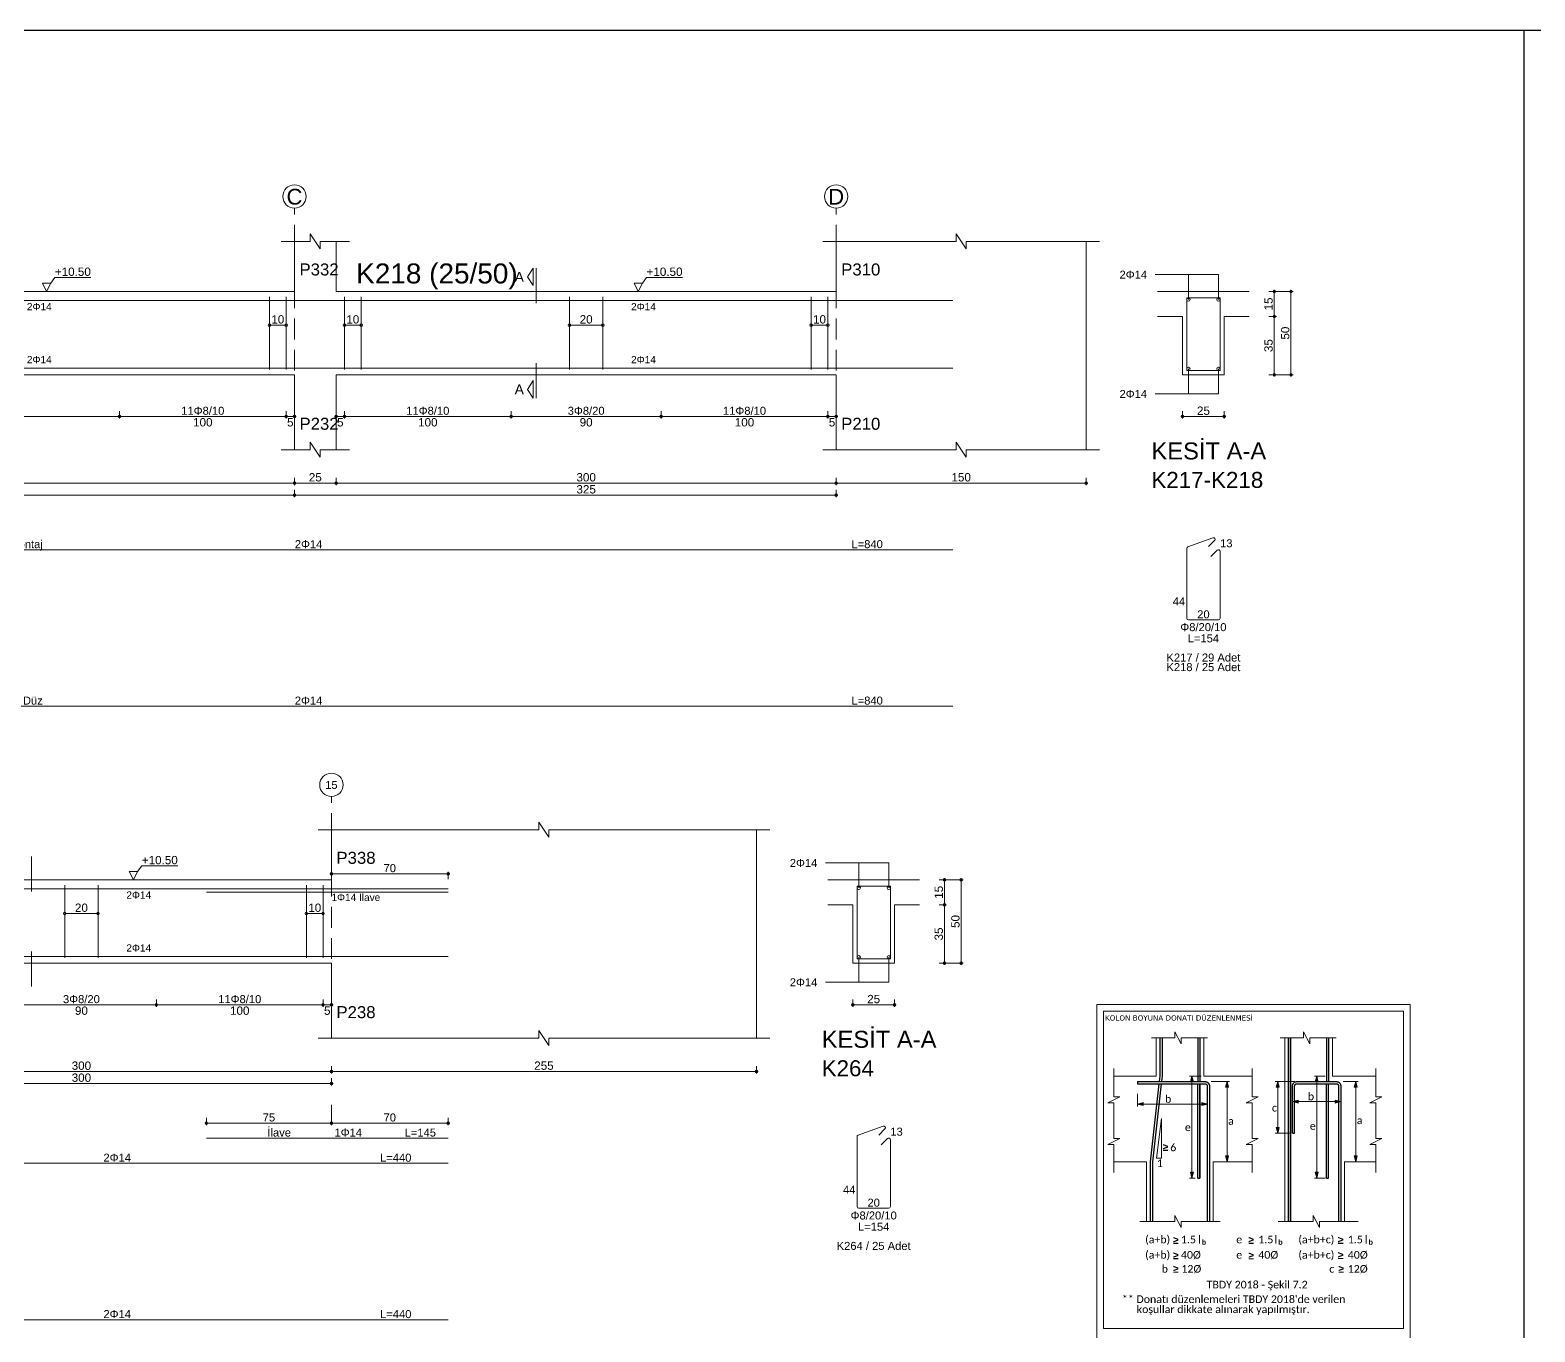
# Model space of a CAD drawing. Header units: millimetres. Extents: x 2232 to 85269, y -3593 to 5869.
# Drawn here: x 54237 to 55591, y -265 to 907 of the extents above; entities that cross this region are included whole.
import ezdxf

# ---------------------------------------------------------------- set-up
doc = ezdxf.new("R2010")
doc.units = ezdxf.units.MM
doc.linetypes.add('DASHDOT2', pattern=[12.7, 6.35, -3.175, 0, -3.175])
doc.linetypes.add('DASHED4', pattern=[18.75, 12.5, -6.25])
doc.layers.add('aks', color=251, linetype='DASHDOT2', lineweight=35)
for name, color, linetype in [('Donatı Topl. Uzun. Yazısı', 7, 'Continuous'), ('Donatı Uz. Yazısı', 7, 'Continuous'), ('Donatı Yazısı', 7, 'Continuous'), ('Donatı Çizgisi', 7, 'Continuous'), ('Kiriş', 7, 'Continuous'), ('Standart', 7, 'Continuous'), ('Ölçülendirme', 7, 'Continuous')]:
    doc.layers.add(name, color=color, linetype=linetype)
doc.styles.add('abadi mt condensed lightbold_1_18', font='', dxfattribs={"height": 0.2})
doc.styles.add('arial_1_18', font='arial.ttf', dxfattribs={"height": 0.2})
doc.styles.add('calibri_1_18', font='calibri.ttf', dxfattribs={"height": 0.2})
doc.styles.add('mistral_1_18', font='MISTRAL.TTF', dxfattribs={"height": 0.2})
doc.styles.add('symbolbold_1_18', font='', dxfattribs={"height": 0.2})
doc.styles.add('verdana_1_18', font='verdana.ttf', dxfattribs={"height": 0.2})
doc.styles.get('abadi mt condensed lightbold_1_18').set_extended_font_data('Abadi MT Condensed Light', bold=True)
doc.styles.get('symbolbold_1_18').set_extended_font_data('Symbol', bold=True)

# ---------------------------------------------------------------- blocks, each defined once
blk = doc.blocks.new('IDE792Entity7465')
at = {"layer": 'aks', "color": 30, "linetype": 'DASHED4', "lineweight": 5}
for points in [[(7171.43, 2001.7), (7171.43, 2136.7)], [(7496.43, 2001.7), (7496.43, 2136.7)]]:
    blk.add_lwpolyline(points, dxfattribs=at)
at = {"layer": 'aks', "color": 1, "linetype": 'Continuous', "lineweight": 5}
for centre in [(7171.43, 2143.7), (7496.43, 2143.7)]:
    blk.add_circle(centre, 7, dxfattribs=at)
at = {"layer": 'Donatı Çizgisi', "color": 5, "linetype": 'Continuous', "lineweight": 5}
for points in [[(6726.43, 2081.3), (7566.43, 2081.3)], [(7156.43, 2039.9), (7156.43, 2083.5)], [(7166.43, 2039.9), (7166.43, 2083.5)], [(7201.43, 2039.9), (7201.43, 2083.5)], [(7211.43, 2039.9), (7211.43, 2083.5)], [(7336.43, 2039.9), (7336.43, 2083.5)], [(7356.43, 2039.9), (7356.43, 2083.5)], [(7481.43, 2039.9), (7481.43, 2083.5)], [(7491.43, 2039.9), (7491.43, 2083.5)], [(7706.76, 2039.2), (7706.76, 2082.8)], [(7706.76, 2082.8), (7726.76, 2082.8)], [(7726.76, 2039.2), (7726.76, 2082.8)], [(6726.43, 2040.7), (7566.43, 2040.7)], [(7706.76, 2039.2), (7726.76, 2039.2)], [(7706.76, 1890.62), (7706.76, 1932.49)], [(7707.43, 1933.44), (7722.44, 1938.91)], [(7719.87, 1933.59), (7723.51, 1937.23)], [(6726.43, 1931.7), (7566.43, 1931.7)], [(7721.24, 1927.68), (7725.02, 1931.46)], [(7726.76, 1890.62), (7726.76, 1930.74)], [(7707.78, 1889.6), (7725.74, 1889.6)], [(6726.43, 1837.85), (7566.43, 1837.85)]]:
    blk.add_lwpolyline(points, dxfattribs=at)
for centre in [(7707.76, 2081.8), (7725.76, 2081.8), (7707.76, 2040.2), (7725.76, 2040.2)]:
    blk.add_circle(centre, 1, dxfattribs=at)
for centre, start, end in [((7707.78, 1932.49), 110, 180), ((7722.79, 1937.95), 315, 110), ((7725.74, 1930.74), 0, 135), ((7707.78, 1890.62), 180, 270), ((7725.74, 1890.62), 270, 0)]:
    blk.add_arc(centre, 1.02, start, end, dxfattribs=at)
at = {"layer": 'Kiriş', "color": 1, "linetype": 'Continuous', "lineweight": 5}
for points in [[(7163.43, 2116.7), (7180.93, 2116.7)], [(7171.43, 2086.7), (7171.43, 2116.7)], [(7180.93, 2116.7), (7180.93, 2121.2)], [(7186.93, 2112.2), (7180.93, 2121.2)], [(7186.93, 2116.7), (7204.43, 2116.7)], [(7186.93, 2112.2), (7186.93, 2116.7)], [(7196.43, 2086.7), (7196.43, 2116.7)], [(7488.43, 2116.7), (7568.43, 2116.7)], [(7496.43, 2086.7), (7496.43, 2116.7)], [(7568.43, 2116.7), (7568.43, 2121.2)], [(7574.43, 2112.2), (7568.43, 2121.2)], [(7574.43, 2116.7), (7654.43, 2116.7)], [(7574.43, 2112.2), (7574.43, 2116.7)], [(7646.43, 1991.7), (7646.43, 2116.7)], [(6796.43, 2086.7), (7171.43, 2086.7)], [(7196.43, 2086.7), (7496.43, 2086.7)], [(7689.26, 2086.7), (7744.26, 2086.7)], [(7689.26, 2071.7), (7704.26, 2071.7)], [(7704.26, 2036.7), (7704.26, 2071.7)], [(7729.26, 2071.7), (7744.26, 2071.7)], [(7729.26, 2036.7), (7729.26, 2071.7)], [(6796.43, 2036.7), (7171.43, 2036.7)], [(7171.43, 1991.7), (7171.43, 2036.7)], [(7196.43, 2036.7), (7496.43, 2036.7)], [(7196.43, 1991.7), (7196.43, 2036.7)], [(7496.43, 1991.7), (7496.43, 2036.7)], [(7704.26, 2036.7), (7729.26, 2036.7)], [(7186.93, 1987.2), (7180.93, 1996.2)], [(7180.93, 1991.7), (7180.93, 1996.2)], [(7574.43, 1987.2), (7568.43, 1996.2)], [(7568.43, 1991.7), (7568.43, 1996.2)], [(7163.43, 1991.7), (7180.93, 1991.7)], [(7186.93, 1991.7), (7204.43, 1991.7)], [(7186.93, 1987.2), (7186.93, 1991.7)], [(7488.43, 1991.7), (7568.43, 1991.7)], [(7574.43, 1991.7), (7654.43, 1991.7)], [(7574.43, 1987.2), (7574.43, 1991.7)]]:
    blk.add_lwpolyline(points, dxfattribs=at)
at = {"layer": 'Ölçülendirme', "color": 1, "linetype": 'Continuous', "lineweight": 5}
for points in [[(7025.18, 2091.7), (7027.68, 2095.03)], [(7027.68, 2095.03), (7049.24, 2095.03)], [(7311.18, 2095.45), (7314.68, 2100.7)], [(7314.68, 2090.2), (7311.18, 2095.45)], [(7314.68, 2090.2), (7314.68, 2100.7)], [(7316.43, 2079.7), (7316.43, 2100.7)], [(7380.18, 2091.7), (7382.68, 2095.03)], [(7382.68, 2095.03), (7404.24, 2095.03)], [(7687.76, 2096.8), (7725.76, 2096.8)], [(7707.76, 2081.8), (7707.76, 2096.8)], [(7725.76, 2081.8), (7725.76, 2096.8)], [(7022.68, 2086.7), (7020.18, 2091.7)], [(7020.18, 2091.7), (7025.18, 2091.7)], [(7025.18, 2091.7), (7022.68, 2086.7)], [(7022.68, 2086.7), (7022.68, 2086.7)], [(7377.68, 2086.7), (7375.18, 2091.7)], [(7375.18, 2091.7), (7380.18, 2091.7)], [(7380.18, 2091.7), (7377.68, 2086.7)], [(7377.68, 2086.7), (7377.68, 2086.7)], [(7756.01, 2086.7), (7770.51, 2086.7)], [(7759.26, 2035.7), (7759.26, 2087.7)], [(7769.26, 2035.7), (7769.26, 2087.7)], [(7756.01, 2071.7), (7760.51, 2071.7)], [(7156.43, 2066.5), (7166.43, 2066.5)], [(7201.43, 2066.5), (7211.43, 2066.5)], [(7336.43, 2066.5), (7356.43, 2066.5)], [(7481.43, 2066.5), (7491.43, 2066.5)], [(7316.43, 2022.7), (7316.43, 2043.7)], [(7311.18, 2027.95), (7314.68, 2033.2)], [(7314.68, 2022.7), (7314.68, 2033.2)], [(7707.76, 2025.2), (7707.76, 2040.2)], [(7725.76, 2025.2), (7725.76, 2040.2)], [(7756.01, 2036.7), (7770.51, 2036.7)], [(7314.68, 2022.7), (7311.18, 2027.95)], [(7687.76, 2025.2), (7725.76, 2025.2)], [(7066.43, 2010.45), (7066.43, 2014.95)], [(7166.43, 2010.45), (7166.43, 2014.95)], [(7171.43, 2010.45), (7171.43, 2014.95)], [(7196.43, 2010.45), (7196.43, 2014.95)], [(7201.43, 2010.45), (7201.43, 2014.95)], [(7301.43, 2010.45), (7301.43, 2014.95)], [(7391.43, 2010.45), (7391.43, 2014.95)], [(7491.43, 2010.45), (7491.43, 2014.95)], [(7496.43, 2010.45), (7496.43, 2014.95)], [(7704.26, 2010.45), (7704.26, 2014.95)], [(7729.26, 2010.45), (7729.26, 2014.95)], [(6795.43, 2011.7), (7172.43, 2011.7)], [(7195.43, 2011.7), (7497.43, 2011.7)], [(7703.26, 2011.7), (7730.26, 2011.7)], [(6645.43, 1971.7), (7647.43, 1971.7)], [(7171.43, 1970.45), (7171.43, 1974.95)], [(7196.43, 1970.45), (7196.43, 1974.95)], [(7496.43, 1970.45), (7496.43, 1974.95)], [(7646.43, 1970.45), (7646.43, 1974.95)], [(6795.43, 1964.5), (7497.43, 1964.5)], [(7171.43, 1963.25), (7171.43, 1967.75)], [(7496.43, 1963.25), (7496.43, 1967.75)]]:
    blk.add_lwpolyline(points, dxfattribs=at)
for centre in [(7759.26, 2086.7), (7769.26, 2086.7), (7759.26, 2071.7), (7156.43, 2066.5), (7166.43, 2066.5), (7201.43, 2066.5), (7211.43, 2066.5), (7336.43, 2066.5), (7356.43, 2066.5), (7481.43, 2066.5), (7491.43, 2066.5), (7759.26, 2036.7), (7769.26, 2036.7), (7066.43, 2011.7), (7066.43, 2011.7), (7166.43, 2011.7), (7166.43, 2011.7), (7171.43, 2011.7), (7196.43, 2011.7), (7201.43, 2011.7), (7201.43, 2011.7), (7301.43, 2011.7), (7301.43, 2011.7), (7391.43, 2011.7), (7391.43, 2011.7), (7491.43, 2011.7), (7491.43, 2011.7), (7496.43, 2011.7), (7704.26, 2011.7), (7729.26, 2011.7), (7171.43, 1971.7), (7171.43, 1971.7), (7196.43, 1971.7), (7196.43, 1971.7), (7496.43, 1971.7), (7496.43, 1971.7), (7646.43, 1971.7), (7171.43, 1964.5), (7171.43, 1964.5), (7496.43, 1964.5)]:
    blk.add_circle(centre, 0.75, dxfattribs=at)
at = {"layer": 'aks', "color": 1, "linetype": 'Continuous', "lineweight": 5, "style": 'arial_1_18'}
for s, p in [('C', (7166.66, 2138.82)), ('D', (7491.66, 2138.82))]:
    blk.add_text(s, height=9.45, dxfattribs=at).set_placement(p)
at = {"layer": 'Donatı Topl. Uzun. Yazısı', "color": 1, "linetype": 'Continuous', "lineweight": 5, "style": 'arial_1_18'}
for s, p in [('L=840', (7505.59, 1932.66)), ('L=154', (7707.34, 1876.16)), ('L=840', (7505.59, 1838.81))]:
    blk.add_text(s, height=4.8, dxfattribs=at).set_placement(p)
at = {"layer": 'Donatı Uz. Yazısı', "color": 1, "linetype": 'Continuous', "lineweight": 5, "style": 'arial_1_18'}
for s, p in [('13', (7726.76, 1933.2)), ('44', (7698.34, 1898.32)), ('20', (7713.03, 1890.56))]:
    blk.add_text(s, height=4.8, dxfattribs=at).set_placement(p)
at = {"layer": 'Donatı Yazısı', "color": 5, "linetype": 'Continuous', "lineweight": 5, "style": 'arial_1_18'}
for s, p in [('2Φ14', (7666.43, 2094.4)), ('2Φ14', (7666.43, 2022.8)), ('2Φ14', (7171.63, 1932.66)), ('Φ8/20/10', (7702.9, 1882.88)), ('K217 / 29 Adet', (7694.58, 1864.64)), ('K218 / 25 Adet', (7694.58, 1858.88)), ('2Φ14', (7171.63, 1838.81))]:
    blk.add_text(s, height=4.8, dxfattribs=at).set_placement(p)
for p in [(7010.89, 2075.42), (7373.39, 2075.42), (7010.89, 2043.66), (7373.39, 2043.66)]:
    blk.add_text('2Φ14', height=4.32, rotation=360, dxfattribs=at).set_placement(p)
at = {"layer": 'Donatı Yazısı', "color": 1, "linetype": 'Continuous', "lineweight": 5, "style": 'arial_1_18'}
for s, p in [('Montaj', (7000.3, 1932.66)), ('Düz', (7008.5, 1838.81))]:
    blk.add_text(s, height=4.8, dxfattribs=at).set_placement(p)
at = {"layer": 'Kiriş', "color": 1, "linetype": 'Continuous', "lineweight": 5, "style": 'arial_1_18'}
for s, height, p in [('P332', 7.2, (7174.43, 2096.3)), ('K218 (25/50)', 12, (7208.43, 2091.5)), ('P310', 7.2, (7499.43, 2096.3)), ('P232', 7.2, (7174.43, 2003.7)), ('P210', 7.2, (7499.43, 2003.7)), ('KESİT A-A', 10.2, (7685.56, 1985.9)), ('K217-K218', 9.6, (7685.56, 1968.82))]:
    blk.add_text(s, height=height, dxfattribs=at).set_placement(p)
at = {"layer": 'Ölçülendirme', "color": 1, "linetype": 'Continuous', "lineweight": 5, "style": 'arial_1_18'}
for s, height, p in [('+10.50', 5, (7027.68, 2096.03)), ('A', 5.95, (7303.53, 2092.48)), ('+10.50', 5, (7382.68, 2096.03)), ('A', 5.95, (7303.53, 2024.98)), ('25', 5, (7712.88, 2012.66)), ('100', 5, (7110.6, 2005.7)), ('5', 5, (7166.98, 2005.7)), ('5', 5, (7196.98, 2005.7)), ('100', 5, (7245.6, 2005.7)), ('90', 5, (7342.54, 2005.7)), ('100', 5, (7435.6, 2005.7)), ('5', 5, (7491.98, 2005.7)), ('25', 5, (7180.04, 1972.7)), ('300', 5, (7340.6, 1972.7)), ('150', 5, (7565.6, 1972.7)), ('325', 5, (7340.6, 1965.5))]:
    blk.add_text(s, height=height, dxfattribs=at).set_placement(p)
for s, rotation, p in [('15', 90, (7758.3, 2075.32)), ('10', 360, (7157.54, 2067.46)), ('10', 360, (7202.54, 2067.46)), ('20', 360, (7342.54, 2067.46)), ('10', 360, (7482.54, 2067.46)), ('50', 90, (7768.3, 2057.82)), ('35', 90, (7758.3, 2050.32))]:
    blk.add_text(s, height=5, rotation=rotation, dxfattribs=at).set_placement(p)
at = {"layer": 'Ölçülendirme', "color": 5, "linetype": 'Continuous', "lineweight": 5, "style": 'arial_1_18'}
for s, p in [('11Φ8/10', (7103.5, 2012.7)), ('11Φ8/10', (7238.5, 2012.7)), ('3Φ8/20', (7335.36, 2012.7)), ('11Φ8/10', (7428.5, 2012.7))]:
    blk.add_text(s, height=4.8, dxfattribs=at).set_placement(p)
blk = doc.blocks.new('IDE792Entity7498')
at = {"layer": 'aks', "color": 30, "linetype": 'DASHED4', "lineweight": 5}
for points in [[(7193.59, 1648.65), (7193.59, 1783.65)], [(7193.59, 1587.65), (7193.59, 1598.65)]]:
    blk.add_lwpolyline(points, dxfattribs=at)
at = {"layer": 'aks', "color": 1, "linetype": 'Continuous', "lineweight": 5}
blk.add_circle((7193.59, 1790.65), 7, dxfattribs=at)
at = {"layer": 'Donatı Çizgisi', "color": 5, "linetype": 'Continuous', "lineweight": 5}
for points in [[(6823.59, 1728.25), (7263.59, 1728.25)], [(7033.59, 1686.85), (7033.59, 1730.45)], [(7053.59, 1686.85), (7053.59, 1730.45)], [(7118.59, 1726.25), (7263.59, 1726.25)], [(7178.59, 1686.85), (7178.59, 1730.45)], [(7188.59, 1686.85), (7188.59, 1730.45)], [(7508.93, 1686.15), (7508.93, 1729.75)], [(7508.93, 1729.75), (7528.93, 1729.75)], [(7528.93, 1686.15), (7528.93, 1729.75)], [(6823.59, 1687.65), (7263.59, 1687.65)], [(7508.93, 1686.15), (7528.93, 1686.15)], [(7509.6, 1580.39), (7524.6, 1585.86)], [(7522.03, 1580.53), (7525.67, 1584.18)], [(7118.59, 1578.65), (7263.59, 1578.65)], [(7508.93, 1537.57), (7508.93, 1579.44)], [(7523.41, 1574.63), (7527.18, 1578.41)], [(7528.93, 1537.57), (7528.93, 1577.69)], [(6823.59, 1563.55), (7263.59, 1563.55)], [(7509.95, 1536.55), (7527.91, 1536.55)], [(6823.59, 1469.7), (7263.59, 1469.7)]]:
    blk.add_lwpolyline(points, dxfattribs=at)
for centre in [(7509.93, 1728.75), (7527.93, 1728.75), (7509.93, 1687.15), (7527.93, 1687.15)]:
    blk.add_circle(centre, 1, dxfattribs=at)
for centre, start, end in [((7509.95, 1579.44), 110, 180), ((7524.95, 1584.9), 315, 110), ((7527.91, 1577.69), 0, 135), ((7509.95, 1537.57), 180, 270), ((7527.91, 1537.57), 270, 0)]:
    blk.add_arc(centre, 1.02, start, end, dxfattribs=at)
at = {"layer": 'Kiriş', "color": 1, "linetype": 'Continuous', "lineweight": 5}
for points in [[(7185.59, 1763.65), (7318.09, 1763.65)], [(7193.59, 1733.65), (7193.59, 1763.65)], [(7318.09, 1763.65), (7318.09, 1768.15)], [(7324.09, 1759.15), (7318.09, 1768.15)], [(7324.09, 1763.65), (7456.59, 1763.65)], [(7324.09, 1759.15), (7324.09, 1763.65)], [(7448.59, 1638.65), (7448.59, 1763.65)], [(6893.59, 1733.65), (7193.59, 1733.65)], [(7491.43, 1733.65), (7546.43, 1733.65)], [(7491.43, 1718.65), (7506.43, 1718.65)], [(7506.43, 1683.65), (7506.43, 1718.65)], [(7531.43, 1718.65), (7546.43, 1718.65)], [(7531.43, 1683.65), (7531.43, 1718.65)], [(6893.59, 1683.65), (7193.59, 1683.65)], [(7193.59, 1638.65), (7193.59, 1683.65)], [(7506.43, 1683.65), (7531.43, 1683.65)], [(7185.59, 1638.65), (7318.09, 1638.65)], [(7324.09, 1634.15), (7318.09, 1643.15)], [(7318.09, 1638.65), (7318.09, 1643.15)], [(7324.09, 1638.65), (7456.59, 1638.65)], [(7324.09, 1634.15), (7324.09, 1638.65)]]:
    blk.add_lwpolyline(points, dxfattribs=at)
at = {"layer": 'Ölçülendirme', "color": 1, "linetype": 'Continuous', "lineweight": 5}
for points in [[(7013.59, 1726.65), (7013.59, 1747.65)], [(7489.93, 1743.75), (7527.93, 1743.75)], [(7509.93, 1728.75), (7509.93, 1743.75)], [(7527.93, 1728.75), (7527.93, 1743.75)], [(7074.84, 1733.65), (7072.34, 1738.65)], [(7072.34, 1738.65), (7077.34, 1738.65)], [(7077.34, 1738.65), (7074.84, 1733.65)], [(7074.84, 1733.65), (7074.84, 1733.65)], [(7077.34, 1738.65), (7079.84, 1741.98)], [(7079.84, 1741.98), (7101.4, 1741.98)], [(7192.59, 1737.25), (7264.59, 1737.25)], [(7193.59, 1734), (7193.59, 1738.5)], [(7263.59, 1734), (7263.59, 1738.5)], [(7558.18, 1733.65), (7572.68, 1733.65)], [(7561.43, 1682.65), (7561.43, 1734.65)], [(7571.43, 1682.65), (7571.43, 1734.65)], [(7558.18, 1718.65), (7562.68, 1718.65)], [(7033.59, 1713.45), (7053.59, 1713.45)], [(7178.59, 1713.45), (7188.59, 1713.45)], [(7013.59, 1669.65), (7013.59, 1690.65)], [(7509.93, 1672.15), (7509.93, 1687.15)], [(7527.93, 1672.15), (7527.93, 1687.15)], [(7558.18, 1683.65), (7572.68, 1683.65)], [(7489.93, 1672.15), (7527.93, 1672.15)], [(7088.59, 1657.4), (7088.59, 1661.9)], [(7188.59, 1657.4), (7188.59, 1661.9)], [(7193.59, 1657.4), (7193.59, 1661.9)], [(7506.43, 1657.4), (7506.43, 1661.9)], [(7531.43, 1657.4), (7531.43, 1661.9)], [(6892.59, 1658.65), (7194.59, 1658.65)], [(7505.43, 1658.65), (7532.43, 1658.65)], [(6637.59, 1618.65), (7449.59, 1618.65)], [(7193.59, 1617.4), (7193.59, 1621.9)], [(7448.59, 1617.4), (7448.59, 1621.9)], [(6892.59, 1611.45), (7194.59, 1611.45)], [(7193.59, 1610.2), (7193.59, 1614.7)], [(7118.59, 1586.4), (7118.59, 1590.9)], [(7193.59, 1586.4), (7193.59, 1590.9)], [(7193.59, 1586.4), (7193.59, 1590.9)], [(7263.59, 1586.4), (7263.59, 1590.9)], [(7117.59, 1587.65), (7194.59, 1587.65)], [(7192.59, 1587.65), (7264.59, 1587.65)]]:
    blk.add_lwpolyline(points, dxfattribs=at)
for centre in [(7193.59, 1737.25), (7263.59, 1737.25), (7561.43, 1733.65), (7571.43, 1733.65), (7561.43, 1718.65), (7033.59, 1713.45), (7053.59, 1713.45), (7178.59, 1713.45), (7188.59, 1713.45), (7561.43, 1683.65), (7571.43, 1683.65), (7088.59, 1658.65), (7088.59, 1658.65), (7188.59, 1658.65), (7188.59, 1658.65), (7193.59, 1658.65), (7506.43, 1658.65), (7531.43, 1658.65), (7193.59, 1618.65), (7193.59, 1618.65), (7448.59, 1618.65), (7193.59, 1611.45), (7118.59, 1587.65), (7193.59, 1587.65), (7193.59, 1587.65), (7263.59, 1587.65)]:
    blk.add_circle(centre, 0.75, dxfattribs=at)
at = {"layer": 'aks', "color": 1, "linetype": 'Continuous', "lineweight": 5, "style": 'arial_1_18'}
blk.add_text('15', height=4.725, dxfattribs=at).set_placement((7189.92, 1788.21))
at = {"layer": 'Donatı Topl. Uzun. Yazısı', "color": 1, "linetype": 'Continuous', "lineweight": 5, "style": 'arial_1_18'}
for s, p in [('L=145', (7237.51, 1579.61)), ('L=440', (7222.76, 1564.51)), ('L=154', (7509.51, 1523.11)), ('L=440', (7222.76, 1470.66))]:
    blk.add_text(s, height=4.8, dxfattribs=at).set_placement(p)
at = {"layer": 'Donatı Uz. Yazısı', "color": 1, "linetype": 'Continuous', "lineweight": 5, "style": 'arial_1_18'}
for s, p in [('13', (7528.93, 1580.15)), ('44', (7500.51, 1545.27)), ('20', (7515.2, 1537.51))]:
    blk.add_text(s, height=4.8, dxfattribs=at).set_placement(p)
at = {"layer": 'Donatı Yazısı', "color": 5, "linetype": 'Continuous', "lineweight": 5, "style": 'arial_1_18'}
for s, height, p in [('2Φ14', 4.8, (7468.59, 1741.35)), ('1Φ14 İlave', 4.32, (7193.59, 1720.97)), ('2Φ14', 4.8, (7468.59, 1669.75)), ('1Φ14', 4.8, (7195.44, 1579.61)), ('2Φ14', 4.8, (7056.79, 1564.51)), ('Φ8/20/10', 4.8, (7505.07, 1529.83)), ('K264 / 25 Adet', 4.8, (7496.74, 1511.59)), ('2Φ14', 4.8, (7056.79, 1470.66))]:
    blk.add_text(s, height=height, dxfattribs=at).set_placement(p)
for p in [(7070.55, 1722.37), (7070.55, 1690.61)]:
    blk.add_text('2Φ14', height=4.32, rotation=360, dxfattribs=at).set_placement(p)
at = {"layer": 'Donatı Yazısı', "color": 1, "linetype": 'Continuous', "lineweight": 5, "style": 'arial_1_18'}
blk.add_text('İlave', height=4.8, dxfattribs=at).set_placement((7155.17, 1579.61))
at = {"layer": 'Kiriş', "color": 1, "linetype": 'Continuous', "lineweight": 5, "style": 'arial_1_18'}
for s, height, p in [('P338', 7.2, (7196.59, 1743.25)), ('P238', 7.2, (7196.59, 1650.65)), ('KESİT A-A', 10.2, (7487.73, 1632.85)), ('K264', 9.6, (7487.73, 1615.77))]:
    blk.add_text(s, height=height, dxfattribs=at).set_placement(p)
at = {"layer": 'Ölçülendirme', "color": 1, "linetype": 'Continuous', "lineweight": 5, "style": 'arial_1_18'}
for s, height, p in [('+10.50', 5, (7079.84, 1742.98)), ('70', 4.8, (7224.86, 1738.25)), ('25', 5, (7515.04, 1659.61)), ('90', 5, (7039.71, 1652.65)), ('100', 5, (7132.76, 1652.65)), ('5', 5, (7189.15, 1652.65)), ('300', 5, (7037.76, 1619.65)), ('300', 5, (7037.76, 1612.45)), ('255', 5, (7315.27, 1619.65))]:
    blk.add_text(s, height=height, dxfattribs=at).set_placement(p)
for s, rotation, p in [('15', 90, (7560.47, 1722.27)), ('20', 360, (7039.71, 1714.41)), ('10', 360, (7179.71, 1714.41)), ('50', 90, (7570.47, 1704.77)), ('35', 90, (7560.47, 1697.27))]:
    blk.add_text(s, height=5, rotation=rotation, dxfattribs=at).set_placement(p)
at = {"layer": 'Ölçülendirme', "color": 5, "linetype": 'Continuous', "lineweight": 5, "style": 'arial_1_18'}
for s, p in [('3Φ8/20', (7032.53, 1659.65)), ('11Φ8/10', (7125.66, 1659.65)), ('75', (7152.36, 1588.65)), ('70', (7224.86, 1588.65))]:
    blk.add_text(s, height=4.8, dxfattribs=at).set_placement(p)

msp = doc.modelspace()

# ---------------------------------------------------------------- hatches: boundary and pattern name
at = {"layer": 'Standart', "linetype": 'Continuous', "lineweight": 5}
for points in [[(55282.6, -34.8), (55281.2, -40), (55283.9, -40)], [(55314.2, -39.8), (55312.8, -44.9), (55315.5, -44.9)], [(55359.8, -39.8), (55358.4, -44.9), (55361.1, -44.9)], [(55394.9, -34.8), (55393.6, -40), (55396.2, -40)], [(55430, -39.8), (55428.7, -44.9), (55431.3, -44.9)], [(55233.6, -60.1), (55238.8, -58.8), (55238.8, -61.5)], [(55296.5, -60.1), (55291.4, -58.8), (55291.4, -61.5)], [(55373, -57.8), (55378.2, -56.5), (55378.2, -59.2)], [(55416.6, -57.8), (55411.5, -56.5), (55411.5, -59.2)], [(55359.8, -86.3), (55358.4, -81.2), (55361.1, -81.2)], [(55314.2, -112), (55312.8, -106.8), (55315.5, -106.8)], [(55430, -112), (55428.7, -106.8), (55431.3, -106.8)], [(55282.6, -126.7), (55281.2, -121.5), (55283.9, -121.5)], [(55394.9, -126.7), (55393.6, -121.5), (55396.2, -121.5)]]:
    msp.add_hatch(color=1, dxfattribs=at).paths.add_polyline_path(points)

# ---------------------------------------------------------------- linework, layer by layer
for p, q in [((3332.4, 906.6), (85269.2, 906.6)), ((55581.2, 906.6), (55581.2, -3593.4))]:
    msp.add_line(p, q)
at = {"layer": 'Standart', "color": 250, "linetype": 'Continuous', "lineweight": 5}
for points in [[(55479.1, 29.5), (55197.1, 29.5)], [(55197.1, 29.5), (55197.1, -1814.9)], [(55479.1, -1814.9), (55479.1, 29.5)], [(55203.1, 23.5), (55203.1, -262.1)], [(55473.1, 23.5), (55203.1, 23.5)], [(55473.1, 23.5), (55473.1, -262.1)], [(55473.1, -262.1), (55203.1, -262.1)]]:
    msp.add_lwpolyline(points, dxfattribs=at)
at = {"layer": 'Standart', "color": 1, "linetype": 'Continuous', "lineweight": 5}
for points in [[(55267.3, -0.3), (55267.3, 5.1)], [(55267.3, 5.1), (55272.9, -5.7)], [(55383.1, -0.3), (55383.1, 5.1)], [(55383.1, 5.1), (55388.8, -5.7)], [(55246.1, -0.3), (55267.3, -0.3)], [(55272.9, -5.7), (55272.9, -0.3)], [(55272.9, -0.3), (55296.6, -0.3)], [(55361.9, -0.3), (55383.1, -0.3)], [(55388.8, -5.7), (55388.8, -0.3)], [(55388.8, -0.3), (55412.4, -0.3)], [(55212.4, -53.5), (55212.4, -28)], [(55291, -34.8), (55280.4, -34.8)], [(55282.6, -34.8), (55281.2, -40)], [(55281.2, -40), (55283.9, -40)], [(55282.6, -126.7), (55282.6, -34.8)], [(55282.6, -34.8), (55283.9, -40)], [(55299.8, -39.8), (55316.3, -39.8)], [(55314.2, -39.8), (55312.8, -44.9)], [(55314.2, -39.8), (55314.2, -112)], [(55314.2, -39.8), (55315.5, -44.9)], [(55336.7, -53.5), (55336.7, -28)], [(55375.1, -39.8), (55357.6, -39.8)], [(55359.8, -39.8), (55358.4, -44.9)], [(55359.8, -86.3), (55359.8, -39.8)], [(55359.8, -39.8), (55361.1, -44.9)], [(55402.4, -34.8), (55392.8, -34.8)], [(55394.9, -34.8), (55393.6, -40)], [(55393.6, -40), (55396.2, -40)], [(55394.9, -126.7), (55394.9, -34.8)], [(55394.9, -34.8), (55396.2, -40)], [(55418.8, -39.8), (55432.1, -39.8)], [(55430, -39.8), (55428.7, -44.9)], [(55430, -39.8), (55430, -112)], [(55430, -39.8), (55431.3, -44.9)], [(55448, -53.5), (55448, -28)], [(55207, -59.1), (55217.8, -53.5)], [(55217.8, -53.5), (55212.4, -53.5)], [(55233.6, -50.8), (55233.6, -62.3)], [(55298.4, -46.2), (55298.4, -62.3)], [(55312.8, -44.9), (55315.5, -44.9)], [(55331.3, -59.1), (55342.1, -53.5)], [(55342.1, -53.5), (55336.7, -53.5)], [(55358.4, -44.9), (55361.1, -44.9)], [(55373, -46.2), (55373, -60)], [(55416.6, -46.2), (55416.6, -60)], [(55428.7, -44.9), (55431.3, -44.9)], [(55442.6, -59.1), (55453.4, -53.5)], [(55453.4, -53.5), (55448, -53.5)], [(55212.4, -59.1), (55207, -59.1)], [(55212.4, -91), (55212.4, -59.1)], [(55233.6, -60.1), (55238.8, -58.8)], [(55233.6, -60.1), (55296.5, -60.1)], [(55233.6, -60.1), (55238.8, -61.5)], [(55238.8, -58.8), (55238.8, -61.5)], [(55296.5, -60.1), (55291.4, -58.8)], [(55291.4, -58.8), (55291.4, -61.5)], [(55296.5, -60.1), (55291.4, -61.5)], [(55336.7, -59.1), (55331.3, -59.1)], [(55336.7, -91), (55336.7, -59.1)], [(55373, -57.8), (55378.2, -56.5)], [(55373, -57.8), (55416.6, -57.8)], [(55373, -57.8), (55378.2, -59.2)], [(55378.2, -56.5), (55378.2, -59.2)], [(55416.6, -57.8), (55411.5, -56.5)], [(55411.5, -56.5), (55411.5, -59.2)], [(55416.6, -57.8), (55411.5, -59.2)], [(55448, -59.1), (55442.6, -59.1)], [(55448, -91), (55448, -59.1)], [(55359.8, -86.3), (55358.4, -81.2)], [(55358.4, -81.2), (55361.1, -81.2)], [(55359.8, -86.3), (55361.1, -81.2)], [(55207, -96.6), (55217.8, -91)], [(55217.8, -91), (55212.4, -91)], [(55331.3, -96.6), (55342.1, -91)], [(55342.1, -91), (55336.7, -91)], [(55370.8, -86.3), (55357.6, -86.3)], [(55442.6, -96.6), (55453.4, -91)], [(55453.4, -91), (55448, -91)], [(55212.4, -96.6), (55207, -96.6)], [(55212.4, -121.6), (55212.4, -96.6)], [(55314.2, -112), (55312.8, -106.8)], [(55312.8, -106.8), (55315.5, -106.8)], [(55314.2, -112), (55315.5, -106.8)], [(55336.7, -96.6), (55331.3, -96.6)], [(55336.7, -121.6), (55336.7, -96.6)], [(55430, -112), (55428.7, -106.8)], [(55428.7, -106.8), (55431.3, -106.8)], [(55430, -112), (55431.3, -106.8)], [(55448, -96.6), (55442.6, -96.6)], [(55448, -121.6), (55448, -96.6)], [(55282.6, -126.7), (55281.2, -121.5)], [(55281.2, -121.5), (55283.9, -121.5)], [(55282.6, -126.7), (55283.9, -121.5)], [(55303.9, -112), (55316.3, -112)], [(55394.9, -126.7), (55393.6, -121.5)], [(55393.6, -121.5), (55396.2, -121.5)], [(55394.9, -126.7), (55396.2, -121.5)], [(55419.7, -112), (55432.1, -112)], [(55285.5, -126.7), (55280.4, -126.7)], [(55402.4, -126.7), (55392.8, -126.7)], [(55267.3, -165.8), (55267.3, -160.4)], [(55267.3, -160.4), (55272.9, -171.2)], [(55391.7, -165.8), (55391.7, -160.4)], [(55391.7, -160.4), (55397.3, -171.2)], [(55235.8, -165.8), (55267.3, -165.8)], [(55272.9, -171.2), (55272.9, -165.8)], [(55272.9, -165.8), (55307.9, -165.8)], [(55301.8, -165.8), (55298.4, -165.8)], [(55360.2, -165.8), (55391.7, -165.8)], [(55397.3, -171.2), (55397.3, -165.8)], [(55397.3, -165.8), (55432.3, -165.8)], [(55420, -165.8), (55416.6, -165.8)]]:
    msp.add_lwpolyline(points, dxfattribs=at)
at = {"layer": 'Standart', "color": 5, "linetype": 'Continuous', "lineweight": 5}
for points in [[(55250.3, -0.3), (55250.3, -34.8)], [(55293.2, -0.3), (55293.2, -34.8)], [(55366.2, -0.3), (55366.2, -165.8)], [(55409, -0.3), (55409, -34.8)], [(55250.3, -34.8), (55212.4, -34.8)], [(55293.2, -34.8), (55336.7, -34.8)], [(55409, -34.8), (55448, -34.8)], [(55250.8, -108.8), (55255.3, -73.1)], [(55255.3, -73.1), (55255.3, -108.8)], [(55241.8, -112), (55212.4, -112)], [(55241.8, -112), (55241.8, -165.8)], [(55255.3, -108.8), (55250.8, -108.8)], [(55301.8, -112), (55301.8, -165.8)], [(55301.8, -112), (55336.7, -112)], [(55420, -112), (55420, -165.8)], [(55420, -112), (55448, -112)]]:
    msp.add_lwpolyline(points, dxfattribs=at)
at = {"layer": 'Standart', "color": 159, "linetype": 'Continuous', "lineweight": -3}
for points in [[(55253.7, -0.3), (55253.7, -34.8)], [(55255.7, -0.3), (55255.7, -35)], [(55287.8, -0.3), (55287.8, -39.8)], [(55289.8, -0.3), (55289.8, -39.8)], [(55289.8, -0.3), (55289.8, -39.8)], [(55369.5, -165.8), (55369.5, -0.3)], [(55369.5, -0.3), (55369.5, -165.8)], [(55371.5, -165.8), (55371.5, -0.3)], [(55403.6, -0.3), (55403.6, -39.8)], [(55405.6, -0.3), (55405.6, -39.8)], [(55233.6, -39.8), (55294.1, -39.8)], [(55253.7, -34.8), (55253.1, -39.8)], [(55255.7, -35), (55255.2, -39.8)], [(55294.1, -39.8), (55294.4, -39.8)], [(55294.4, -39.8), (55294.8, -39.8)], [(55294.8, -39.8), (55295.1, -39.9)], [(55295.1, -39.9), (55295.4, -40)], [(55295.4, -40), (55295.7, -40.1)], [(55295.7, -40.1), (55296, -40.2)], [(55296, -40.2), (55296.3, -40.4)], [(55296.3, -40.4), (55296.6, -40.6)], [(55296.6, -40.6), (55296.9, -40.8)], [(55374.5, -40.8), (55374.7, -40.6)], [(55374.7, -40.6), (55375, -40.4)], [(55375, -40.4), (55375.3, -40.2)], [(55375.3, -40.2), (55375.6, -40.1)], [(55375.6, -40.1), (55375.9, -40)], [(55375.9, -40), (55376.3, -39.9)], [(55376.3, -39.9), (55376.6, -39.8)], [(55376.6, -39.8), (55376.9, -39.8)], [(55376.9, -39.8), (55377.3, -39.8)], [(55377.3, -39.8), (55412.4, -39.8)], [(55412.4, -39.8), (55412.7, -39.8)], [(55412.7, -39.8), (55413, -39.8)], [(55413, -39.8), (55413.4, -39.9)], [(55413.4, -39.9), (55413.7, -40)], [(55413.7, -40), (55414, -40.1)], [(55414, -40.1), (55414.3, -40.2)], [(55414.3, -40.2), (55414.6, -40.4)], [(55414.6, -40.4), (55414.9, -40.6)], [(55414.9, -40.6), (55415.1, -40.8)], [(55233.6, -41.8), (55294.1, -41.8)], [(55252.9, -41.8), (55245.1, -112)], [(55255, -41.8), (55247.1, -112.1)], [(55287.8, -126.7), (55287.8, -41.8)], [(55289.8, -126.7), (55289.8, -41.8)], [(55289.8, -41.8), (55289.8, -126.7)], [(55294.1, -41.8), (55294.3, -41.8)], [(55294.3, -41.8), (55294.4, -41.8)], [(55294.4, -41.8), (55294.6, -41.8)], [(55294.6, -41.8), (55294.8, -41.9)], [(55294.8, -41.9), (55295, -42)], [(55295, -42), (55295.1, -42)], [(55295.1, -42), (55295.3, -42.1)], [(55295.3, -42.1), (55295.4, -42.2)], [(55295.4, -42.2), (55295.6, -42.3)], [(55295.6, -42.3), (55295.7, -42.4)], [(55295.7, -42.4), (55295.8, -42.6)], [(55295.8, -42.6), (55295.9, -42.7)], [(55295.9, -42.7), (55296, -42.9)], [(55296, -42.9), (55296.1, -43)], [(55296.1, -43), (55296.2, -43.2)], [(55296.2, -43.2), (55296.2, -43.3)], [(55296.2, -43.3), (55296.3, -43.5)], [(55296.3, -43.5), (55296.3, -43.7)], [(55296.3, -43.7), (55296.3, -43.9)], [(55296.3, -43.9), (55296.4, -44)], [(55296.4, -44), (55296.4, -165.8)], [(55296.9, -40.8), (55297.1, -41)], [(55297.1, -41), (55297.4, -41.3)], [(55297.4, -41.3), (55297.6, -41.5)], [(55297.6, -41.5), (55297.7, -41.8)], [(55297.7, -41.8), (55297.9, -42.1)], [(55297.9, -42.1), (55298.1, -42.4)], [(55298.1, -42.4), (55298.2, -42.7)], [(55298.2, -42.7), (55298.3, -43)], [(55298.3, -43), (55298.3, -43.4)], [(55298.3, -43.4), (55298.4, -43.7)], [(55298.4, -43.7), (55298.4, -44)], [(55298.4, -44), (55298.4, -165.8)], [(55373, -43.4), (55373.1, -43)], [(55373, -43.7), (55373, -43.4)], [(55373, -44), (55373, -43.7)], [(55373, -86.3), (55373, -44)], [(55373.1, -43), (55373.2, -42.7)], [(55373.2, -42.7), (55373.3, -42.4)], [(55373.3, -42.4), (55373.4, -42.1)], [(55373.4, -42.1), (55373.6, -41.8)], [(55373.6, -41.8), (55373.8, -41.5)], [(55373.8, -41.5), (55374, -41.3)], [(55374, -41.3), (55374.2, -41)], [(55374.2, -41), (55374.5, -40.8)], [(55375, -43.7), (55375.1, -43.5)], [(55375, -43.9), (55375, -43.7)], [(55375, -44), (55375, -43.9)], [(55375, -86.3), (55375, -44)], [(55375.1, -43.3), (55375.2, -43.2)], [(55375.1, -43.5), (55375.1, -43.3)], [(55375.2, -43.2), (55375.3, -43)], [(55375.3, -42.9), (55375.4, -42.7)], [(55375.3, -43), (55375.3, -42.9)], [(55375.4, -42.7), (55375.5, -42.6)], [(55375.5, -42.6), (55375.7, -42.4)], [(55375.7, -42.4), (55375.8, -42.3)], [(55375.8, -42.3), (55375.9, -42.2)], [(55375.9, -42.2), (55376.1, -42.1)], [(55376.1, -42.1), (55376.2, -42)], [(55376.2, -42), (55376.4, -42)], [(55376.4, -42), (55376.6, -41.9)], [(55376.6, -41.9), (55376.7, -41.8)], [(55376.7, -41.8), (55376.9, -41.8)], [(55376.9, -41.8), (55377.1, -41.8)], [(55377.1, -41.8), (55377.3, -41.8)], [(55377.3, -41.8), (55412.4, -41.8)], [(55403.6, -126.7), (55403.6, -41.8)], [(55405.6, -126.7), (55405.6, -41.8)], [(55412.4, -41.8), (55412.5, -41.8)], [(55412.5, -41.8), (55412.7, -41.8)], [(55412.7, -41.8), (55412.9, -41.8)], [(55412.9, -41.8), (55413.1, -41.9)], [(55413.1, -41.9), (55413.2, -42)], [(55413.2, -42), (55413.4, -42)], [(55413.4, -42), (55413.5, -42.1)], [(55413.5, -42.1), (55413.7, -42.2)], [(55413.7, -42.2), (55413.8, -42.3)], [(55413.8, -42.3), (55414, -42.4)], [(55414, -42.4), (55414.1, -42.6)], [(55414.1, -42.6), (55414.2, -42.7)], [(55414.2, -42.7), (55414.3, -42.9)], [(55414.3, -42.9), (55414.4, -43)], [(55414.4, -43), (55414.4, -43.2)], [(55414.4, -43.2), (55414.5, -43.3)], [(55414.5, -43.3), (55414.6, -43.5)], [(55414.6, -43.5), (55414.6, -43.7)], [(55414.6, -43.7), (55414.6, -43.9)], [(55414.6, -43.9), (55414.6, -44)], [(55414.6, -44), (55414.6, -165.8)], [(55415.1, -40.8), (55415.4, -41)], [(55415.4, -41), (55415.6, -41.3)], [(55415.6, -41.3), (55415.8, -41.5)], [(55415.8, -41.5), (55416, -41.8)], [(55416, -41.8), (55416.2, -42.1)], [(55416.2, -42.1), (55416.3, -42.4)], [(55416.3, -42.4), (55416.4, -42.7)], [(55416.4, -42.7), (55416.5, -43)], [(55416.5, -43), (55416.6, -43.4)], [(55416.6, -43.4), (55416.6, -43.7)], [(55416.6, -43.7), (55416.6, -44)], [(55416.6, -44), (55416.6, -165.8)], [(55245.1, -112), (55245.1, -165.8)], [(55247.1, -112.1), (55247.1, -165.8)]]:
    msp.add_lwpolyline(points, dxfattribs=at)
at = {"layer": 'Standart', "color": 8, "linetype": 'Continuous', "lineweight": -3}
for points in [[(55233.6, -39.8), (55233.6, -41.8)], [(55373, -86.3), (55375, -86.3)], [(55287.8, -126.7), (55289.8, -126.7)], [(55403.6, -126.7), (55405.6, -126.7)]]:
    msp.add_lwpolyline(points, dxfattribs=at)

# ---------------------------------------------------------------- block references
at = {"layer": 'Standart', "xscale": 1.5, "yscale": 1.5, "zscale": 1.5}
for name in ['IDE792Entity7465', 'IDE792Entity7498']:
    msp.add_blockref(name, (43717.8, -2458.7), dxfattribs=at)

# ---------------------------------------------------------------- texts
at = {"layer": 'Standart', "color": 1, "linetype": 'Continuous', "lineweight": 5, "style": 'verdana_1_18'}
msp.add_text('KOLON BOYUNA DONATI DÜZENLENMESİ', height=4.714, dxfattribs=at).set_placement((55204.4, 15.1))
at = {"layer": 'Standart', "color": 254, "linetype": 'Continuous', "lineweight": 5}
for s, height, style, p in [('b', 6.86, 'calibri_1_18', (55258.4, -58.9)), ('b', 6.86, 'calibri_1_18', (55386.9, -56.6)), ('c', 6.86, 'calibri_1_18', (55354.6, -66.8)), ('e', 6.86, 'calibri_1_18', (55276.3, -84.4)), ('a', 6.86, 'calibri_1_18', (55315.2, -78.7)), ('e', 6.86, 'calibri_1_18', (55388.7, -83.2)), ('a', 6.86, 'calibri_1_18', (55431, -78.1)), ('³', 6.86, 'symbolbold_1_18', (55256.2, -102.3)), (' 6', 6.86, 'calibri_1_18', (55260.7, -102.5)), ('1', 6.86, 'calibri_1_18', (55251.1, -116.7)), ('(a+b)    1.5', 6.857, 'calibri_1_18', (55240.5, -185.4)), ('³', 6.86, 'symbolbold_1_18', (55265.6, -186)), ('e      1.5 ', 6.857, 'calibri_1_18', (55322.5, -185.4)), ('³', 6.86, 'symbolbold_1_18', (55333.3, -185.9)), ('(a+b+c)     1.5 ', 6.857, 'calibri_1_18', (55378.4, -185.4)), ('³', 6.86, 'symbolbold_1_18', (55413.9, -185.9)), ('(a+b)    40Ø', 6.857, 'calibri_1_18', (55240.5, -199.2)), ('³', 6.86, 'symbolbold_1_18', (55265.6, -199.8)), ('e      40Ø', 6.86, 'calibri_1_18', (55322.5, -199.2)), ('³', 6.86, 'symbolbold_1_18', (55333.3, -199.9)), ('(a+b+c)     40Ø', 6.857, 'calibri_1_18', (55378.4, -199.2)), ('³', 6.86, 'symbolbold_1_18', (55413.9, -199.6)), ('b     12Ø', 6.86, 'calibri_1_18', (55255.4, -211.8)), ('³', 6.86, 'symbolbold_1_18', (55265.6, -211.9)), ('c     12Ø', 6.86, 'calibri_1_18', (55406.2, -211.8)), ('³', 6.86, 'symbolbold_1_18', (55414.3, -211.9)), (' TBDY 2018 - Şekil 7.2', 6.857, 'calibri_1_18', (55293.4, -226)), ("** Donatı düzenlemeleri TBDY 2018'de verilen ", 6.857, 'calibri_1_18', (55219.6, -239.1)), ('koşullar dikkate alınarak yapılmıştır.', 6.857, 'calibri_1_18', (55232.9, -248.2))]:
    msp.add_text(s, height=height, dxfattribs=dict(at, style=style)).set_placement(p)
at = {"layer": 'Standart', "color": 254, "linetype": 'Continuous', "lineweight": -3}
for s, height, style, p in [('l', 7.43, 'mistral_1_18', (55288.2, -185.6)), ('b', 4.73, 'abadi mt condensed lightbold_1_18', (55291.4, -186.7)), ('l', 7.43, 'mistral_1_18', (55357.1, -185.6)), ('b', 4.73, 'abadi mt condensed lightbold_1_18', (55360.3, -186.7)), ('l', 7.43, 'mistral_1_18', (55438.3, -185.6)), ('b', 4.73, 'abadi mt condensed lightbold_1_18', (55441.5, -186.7))]:
    msp.add_text(s, height=height, dxfattribs=dict(at, style=style)).set_placement(p)

doc.saveas('drawing.dxf')
